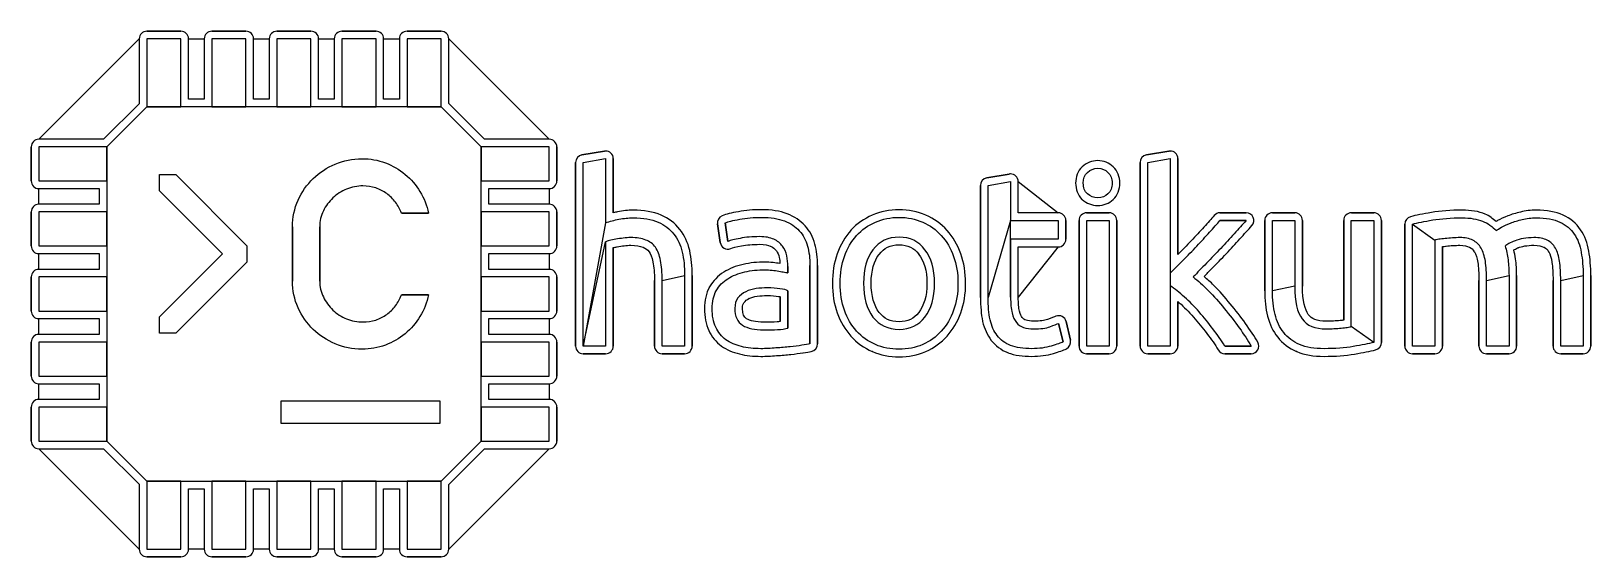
# Model space of a CAD drawing. Extents: x 16 to 299, y 9 to 105.
import ezdxf

# ---------------------------------------------------------------- set-up
doc = ezdxf.new("R2010")
doc.units = 0
for name, color, linetype in [('105x35_transparent', 7, 'CONTINUOUS'), ('base', 7, 'CONTINUOUS'), ('C', 7, 'CONTINUOUS'), ('Feet', 7, 'CONTINUOUS'), ('haotikum', 7, 'CONTINUOUS'), ('Holes', 7, 'CONTINUOUS')]:
    doc.layers.add(name, color=color, linetype=linetype)

msp = doc.modelspace()

# ---------------------------------------------------------------- linework, layer by layer
at = {"layer": '105x35_transparent', "color": 7}
for points in [[(42.80233, 104.88189), (36.61874, 104.88189), (36.61874, 104.88189)], [(54.62062, 104.88189), (48.43702, 104.88189)], [(66.44286, 104.88189), (60.25927, 104.88189)], [(78.26135, 104.88189), (72.07775, 104.88189)], [(90.07964, 104.88189), (83.89604, 104.88189)], [(35.22734, 103.49058), (35.22734, 91.70697), (28.75001, 85.23351), (16.98186, 85.23351)], [(47.04576, 103.49058), (47.04576, 92.5147), (44.19359, 92.5147), (44.19359, 103.49058)], [(58.86801, 103.49058), (58.86801, 92.5147), (56.01188, 92.5147), (56.01188, 103.49058)], [(70.68649, 103.49058), (70.68649, 92.5147), (67.83412, 92.5147), (67.83412, 103.49058)], [(82.50478, 103.49058), (82.50478, 92.5147), (79.65261, 92.5147), (79.65261, 103.49058)], [(109.73575, 85.23351), (97.96377, 85.23351), (91.47109, 91.72628), (91.47109, 103.49058)], [(15.59055, 83.84223), (15.59055, 77.65863)], [(111.12721, 77.65863), (111.12721, 83.84223)], [(119.76486, 83.08456), (115.68368, 82.38132)], [(119.95828, 83.10396), (119.95828, 83.10396), (119.95798, 83.10396)], [(222.37793, 83.08456), (218.29576, 82.38132)], [(222.57172, 83.10398), (222.57172, 83.10398), (222.57184, 83.10396)], [(114.52809, 81.00925), (114.52809, 47.65642)], [(121.39208, 71.84981), (121.39208, 81.7127)], [(209.44616, 81.3494), (209.44635, 81.3494), (209.44639, 81.3494)], [(217.14017, 81.00925), (217.14017, 47.65642)], [(224.00434, 64.27122), (224.00434, 81.71272)], [(188.12832, 76.83923), (188.12832, 56.47591)], [(193.36509, 78.91455), (189.28391, 78.2113)], [(193.55874, 78.93398), (193.55874, 78.93398), (193.55841, 78.93394)], [(202.24664, 71.86924), (194.99254, 71.86924), (194.99254, 77.54272)], [(16.98186, 76.26737), (27.95388, 76.26737), (27.95388, 73.4152), (16.98186, 73.4152)], [(109.73575, 73.4152), (98.76002, 73.4152), (98.76002, 76.26737), (109.73575, 76.26737)], [(15.59055, 72.02374), (15.59055, 65.84015)], [(111.12721, 65.84015), (111.12721, 72.02374)], [(148.35255, 72.43705), (148.35235, 72.43725), (148.35246, 72.4373)], [(173.32628, 72.4371), (173.32628, 72.4373), (173.32628, 72.4373)], [(211.51003, 71.8692), (207.4251, 71.8692), (207.4251, 71.8692)], [(236.43881, 71.86922), (231.65419, 71.86922)], [(245.25628, 71.86898), (241.1761, 71.86898), (241.1761, 71.86918), (241.17606, 71.8692)], [(259.61012, 71.86922), (255.52994, 71.86922)], [(270.08759, 71.9349), (270.08359, 71.9349)], [(275.67373, 72.35243), (275.67373, 72.35224), (275.6736, 72.35222)], [(140.34437, 69.84019), (140.82738, 66.46246)], [(164.57268, 68.70004), (164.56098, 68.68064)], [(203.6379, 67.05375), (203.6379, 70.47798)], [(206.03364, 70.47794), (206.03364, 47.65661)], [(212.90129, 47.65661), (212.90129, 70.47794)], [(239.785, 70.47794), (239.785, 57.66237)], [(246.64932, 58.53953), (246.64932, 70.47773)], [(254.13888, 70.47777), (254.13888, 52.35993)], [(261.00316, 48.31358), (261.00316, 70.47777)], [(265.24159, 69.81704), (265.24159, 47.65661)], [(121.39178, 47.65642), (121.39178, 65.55026)], [(144.68832, 65.85558), (144.71922, 65.86328)], [(173.32624, 66.05658), (173.32624, 66.05658), (173.32628, 66.05662)], [(194.99254, 56.51849), (194.99254, 65.66249), (202.24664, 65.66249)], [(272.10587, 47.65661), (272.10587, 65.73587)], [(285.80289, 65.49622), (285.82269, 65.50789)], [(16.98186, 64.44889), (27.95388, 64.44889), (27.95388, 61.59672), (16.98186, 61.59672)], [(109.73575, 61.59672), (98.76002, 61.59672), (98.76002, 64.44889), (109.73575, 64.44889)], [(151.55596, 63.77253), (151.55996, 63.76086)], [(176.909, 64.33293), (176.9244, 64.30978)], [(232.78607, 64.41804), (232.80187, 64.43347)], [(15.59055, 60.20546), (15.59055, 54.02186)], [(111.12721, 54.02186), (111.12721, 60.20546)], [(128.87809, 59.59086), (128.87809, 47.65642)], [(135.74199, 47.65642), (135.74199, 60.47199)], [(158.52056, 48.05053), (158.52056, 62.31139)], [(230.19588, 61.73956), (230.19588, 61.74356)], [(278.715, 59.59084), (278.715, 47.65659)], [(285.57731, 47.65659), (285.57731, 60.47197)], [(292.19238, 59.59103), (292.19238, 47.65659)], [(299.05469, 47.65659), (299.05469, 60.47217)], [(138.89536, 58.40413), (138.87996, 58.37326)], [(149.31852, 56.83922), (149.31852, 56.83922), (149.31849, 56.83921)], [(230.54818, 58.67489), (230.54018, 58.68259)], [(146.0528, 56.27112), (146.0799, 56.28655)], [(151.74562, 56.6267), (151.74562, 52.11257)], [(195.22049, 53.97912), (195.22049, 53.98312)], [(224.00446, 47.65642), (224.00446, 55.74159)], [(16.98186, 52.6306), (27.95388, 52.6306), (27.95388, 49.77823), (16.98186, 49.77823)], [(109.73575, 49.77823), (98.76002, 49.77823), (98.76002, 52.6306), (109.73575, 52.6306)], [(176.91668, 53.77056), (176.91668, 53.76656)], [(204.48441, 48.7192), (203.69212, 52.09713)], [(226.83407, 52.92425), (226.84597, 52.90881)], [(240.30541, 53.06731), (240.30941, 53.05961)], [(15.59055, 48.38697), (15.59055, 42.20337)], [(111.12721, 42.20337), (111.12721, 48.38697)], [(164.56098, 49.45352), (164.57268, 49.43413)], [(115.91935, 46.26516), (120.00052, 46.26516)], [(130.26955, 46.26516), (134.35073, 46.26516)], [(141.02473, 47.67554), (141.05583, 47.65615)], [(151.02675, 45.91326), (151.07705, 45.91726)], [(168.46073, 46.64765), (168.48383, 46.63597)], [(178.16882, 46.63597), (178.19202, 46.64765)], [(201.38861, 46.32689), (201.39261, 46.32689)], [(207.4251, 46.26535), (211.51003, 46.26535)], [(218.53321, 46.26516), (222.6134, 46.26516)], [(232.53089, 46.26516), (237.31551, 46.26516)], [(245.57882, 46.64411), (245.60452, 46.63243)], [(266.63265, 46.26535), (270.71481, 46.26535)], [(280.10606, 46.26514), (284.18625, 46.26514)], [(293.58344, 46.26533), (297.66363, 46.26533)], [(16.98186, 40.81211), (27.95388, 40.81211), (27.95388, 37.95994), (16.98186, 37.95994)], [(109.73575, 37.95994), (98.76002, 37.95994), (98.76002, 40.81211), (109.73575, 40.81211)], [(15.59055, 36.56868), (15.59055, 30.38509)], [(111.12721, 30.38509), (111.12721, 36.56868)], [(16.98186, 28.99363), (28.75001, 28.99363), (35.22734, 22.52034), (35.22734, 10.73669)], [(91.47109, 10.73669), (91.47109, 22.50095), (97.96377, 28.99363), (109.73575, 28.99363)], [(44.19359, 10.73669), (44.19359, 21.71262), (47.04576, 21.71262), (47.04576, 10.73669)], [(56.01188, 10.73669), (56.01188, 21.71262), (58.86801, 21.71262), (58.86801, 10.73669)], [(67.83412, 10.73669), (67.83412, 21.71262), (70.68649, 21.71262), (70.68649, 10.73669)], [(79.65261, 10.73669), (79.65261, 21.71262), (82.50478, 21.71262), (82.50478, 10.73669)], [(36.61874, 9.34543), (42.80233, 9.34543)], [(48.43702, 9.34543), (54.62062, 9.34543)], [(60.25927, 9.34543), (66.44286, 9.34543)], [(72.07775, 9.34543), (78.26135, 9.34543)], [(83.89604, 9.34543), (90.07964, 9.34543)]]:
    msp.add_lwpolyline(points, close=True, dxfattribs=at)
for points in [[(36.61874, 104.88189), (35.85058, 104.88103), (35.22819, 104.25862), (35.22734, 103.49058)], [(44.19359, 103.49058), (44.1926, 104.25862), (43.57028, 104.88103), (42.80233, 104.88189)], [(48.43702, 104.88189), (47.66907, 104.88103), (47.04655, 104.25862), (47.04576, 103.49058)], [(56.01188, 103.49058), (56.01109, 104.25862), (55.38877, 104.88103), (54.62062, 104.88189)], [(60.25927, 104.88189), (59.49131, 104.88103), (58.8688, 104.25862), (58.86801, 103.49058)], [(67.83412, 103.49058), (67.83333, 104.25862), (67.21101, 104.88103), (66.44286, 104.88189)], [(72.07775, 104.88189), (71.3096, 104.88103), (70.68728, 104.25862), (70.68649, 103.49058)], [(79.65261, 103.49058), (79.65182, 104.25862), (79.0293, 104.88103), (78.26135, 104.88189)], [(83.89604, 104.88189), (83.12809, 104.88103), (82.50557, 104.25862), (82.50478, 103.49058)], [(91.47109, 103.49058), (91.4701, 104.25862), (90.84779, 104.88103), (90.07964, 104.88189)], [(16.98186, 85.23351), (16.21382, 85.23266), (15.59141, 84.61018), (15.59055, 83.84223)], [(111.12721, 83.84223), (111.12622, 84.61018), (110.50391, 85.23266), (109.73575, 85.23351)], [(115.68368, 82.38132), (115.01605, 82.26576), (114.52829, 81.68677), (114.52809, 81.00925)], [(119.95798, 83.10396), (119.89328, 83.10216), (119.82877, 83.09546), (119.76486, 83.08456)], [(121.39208, 81.7127), (121.39169, 82.49767), (120.74286, 83.12711), (119.95828, 83.10396)], [(218.29576, 82.38132), (217.62892, 82.26576), (217.14215, 81.68677), (217.14017, 81.00925)], [(222.57184, 83.10396), (222.50654, 83.10216), (222.44125, 83.09546), (222.37793, 83.08456)], [(224.00434, 81.71272), (224.00434, 82.49769), (223.35531, 83.12713), (222.57172, 83.10398)], [(206.60194, 80.22487), (205.80806, 79.4777), (205.41924, 78.38068), (205.41924, 77.2799)], [(209.44639, 81.3494), (208.39944, 81.3494), (207.36435, 80.94494), (206.60194, 80.22487)], [(212.24035, 80.2132), (211.50307, 80.93505), (210.48005, 81.3494), (209.44616, 81.3494)], [(213.46955, 77.2799), (213.46955, 78.37969), (213.04709, 79.47513), (212.24035, 80.2132)], [(15.59055, 77.65863), (15.59141, 76.89048), (16.21382, 76.26816), (16.98186, 76.26737)], [(109.73575, 76.26737), (110.50391, 76.26816), (111.12622, 76.89048), (111.12721, 77.65863)], [(189.28391, 78.2113), (188.61628, 78.09574), (188.12852, 77.51676), (188.12832, 76.83923)], [(193.55841, 78.93394), (193.49351, 78.93194), (193.429, 78.92544), (193.36509, 78.91455)], [(194.99254, 77.54272), (194.99195, 78.32769), (194.34331, 78.95713), (193.55874, 78.93398)], [(205.41924, 77.2799), (205.41924, 76.17892), (205.80312, 75.08725), (206.57087, 74.31949)], [(212.24431, 74.29238), (213.04926, 75.05281), (213.46955, 76.16388), (213.46955, 77.2799)], [(206.57087, 74.31949), (206.59087, 74.30089), (206.61147, 74.28288), (206.63257, 74.26527)], [(206.63257, 74.26527), (207.39953, 73.58379), (208.41602, 73.2102), (209.44616, 73.2102)], [(209.44616, 73.2102), (210.47629, 73.2102), (211.49951, 73.59151), (212.24431, 74.29238)], [(16.98186, 73.4152), (16.21382, 73.41421), (15.59141, 72.79189), (15.59055, 72.02374)], [(111.12721, 72.02374), (111.12622, 72.79189), (110.50391, 73.41421), (109.73575, 73.4152)], [(122.15747, 72.05857), (121.89152, 72.01227), (121.65209, 71.90937), (121.39208, 71.84981)], [(125.00568, 72.35222), (124.06261, 72.35222), (123.11122, 72.24833), (122.15747, 72.05857)], [(130.06851, 71.44793), (128.63708, 72.07341), (126.9498, 72.35222), (125.00568, 72.35222)], [(133.47335, 68.86625), (132.61734, 70.00146), (131.45186, 70.87191), (130.06851, 71.44793)], [(141.15981, 71.30882), (140.59013, 71.05673), (140.2571, 70.45697), (140.34437, 69.84019)], [(144.12398, 72.06629), (142.84828, 71.85337), (141.91747, 71.6456), (141.15981, 71.30882)], [(144.13198, 72.06629), (144.12898, 72.06589), (144.12698, 72.06688), (144.12398, 72.06629)], [(148.35246, 72.4373), (146.85356, 72.4373), (145.44983, 72.31521), (144.13198, 72.06629)], [(152.97095, 71.68731), (151.644, 72.20791), (150.10731, 72.43705), (148.35255, 72.43705)], [(156.23649, 69.50771), (155.39611, 70.48601), (154.2801, 71.21359), (152.97095, 71.68731)], [(168.46844, 71.44417), (166.98181, 70.81374), (165.66594, 69.89263), (164.57268, 68.70004)], [(173.32628, 72.4373), (171.60358, 72.4373), (169.96873, 72.10962), (168.46844, 71.44417)], [(178.18055, 71.44397), (176.68105, 72.10843), (175.04779, 72.4371), (173.32628, 72.4371)], [(182.04525, 68.68064), (180.97751, 69.88194), (179.67213, 70.81196), (178.18055, 71.44397)], [(203.6379, 70.47798), (203.63711, 71.24594), (203.01479, 71.86845), (202.24664, 71.86924)], [(207.4251, 71.8692), (206.65695, 71.86841), (206.03463, 71.2459), (206.03364, 70.47794)], [(212.90129, 70.47794), (212.9005, 71.2459), (212.27818, 71.86841), (211.51003, 71.8692)], [(230.59358, 71.38621), (230.07515, 70.77933), (229.45382, 70.06539), (228.72762, 69.25272)], [(231.65419, 71.86922), (231.24657, 71.87042), (230.86071, 71.6941), (230.59358, 71.38621)], [(237.46182, 69.53489), (238.28103, 70.4275), (237.64981, 71.86724), (236.43881, 71.86922)], [(241.17606, 71.8692), (240.4083, 71.86841), (239.785, 71.2459), (239.785, 70.47794)], [(246.64932, 70.47773), (246.64732, 71.24568), (246.02602, 71.86819), (245.25628, 71.86898)], [(255.52994, 71.86922), (254.76218, 71.86823), (254.13888, 71.24592), (254.13888, 70.47777)], [(261.00316, 70.47777), (261.00116, 71.24592), (260.37986, 71.86823), (259.61012, 71.86922)], [(266.29626, 71.16971), (265.67691, 71.01458), (265.24159, 70.45677), (265.24159, 69.81704)], [(270.08359, 71.9349), (268.54214, 71.66796), (267.28564, 71.41706), (266.29626, 71.16971)], [(275.6736, 72.35222), (273.59196, 72.35222), (271.73589, 72.21469), (270.08759, 71.9349)], [(279.87858, 71.63375), (278.66362, 72.132), (277.26267, 72.35243), (275.67373, 72.35243)], [(281.85337, 70.27712), (281.22808, 70.77814), (280.64633, 71.33714), (279.87858, 71.63375)], [(283.94689, 71.2936), (283.25433, 71.03993), (282.64487, 70.76271), (282.11259, 70.44333)], [(286.26994, 72.00081), (285.43887, 71.81421), (284.6632, 71.58448), (283.94689, 71.2936)], [(289.14902, 72.35243), (288.14184, 72.35243), (287.18017, 72.23509), (286.26994, 72.00081)], [(294.02665, 71.43271), (292.66329, 72.07521), (291.04071, 72.35243), (289.14902, 72.35243)], [(297.1966, 68.79306), (296.43281, 69.95142), (295.33658, 70.84383), (294.02665, 71.43271)], [(135.27045, 65.03618), (134.94, 66.49036), (134.33984, 67.78427), (133.47335, 68.86625)], [(158.03359, 66.19548), (157.69126, 67.45753), (157.08498, 68.58205), (156.23649, 69.50771)], [(164.56098, 68.68064), (163.49602, 67.48251), (162.67385, 66.04653), (162.09526, 64.4101)], [(184.55351, 64.4101), (183.97492, 66.04594), (183.13791, 67.4839), (182.04525, 68.68064)], [(228.72762, 69.25272), (228.00339, 68.47072), (227.23564, 67.64578), (226.42435, 66.77552)], [(235.27926, 67.1311), (236.0668, 68.00591), (236.79301, 68.80829), (237.46182, 69.53489)], [(282.11259, 70.44333), (282.00178, 70.37665), (281.95033, 70.33727), (281.85337, 70.27712)], [(298.68462, 64.90897), (298.45311, 66.35939), (297.96436, 67.6717), (297.1966, 68.79306)], [(15.59055, 65.84015), (15.59141, 65.07219), (16.21382, 64.44968), (16.98186, 64.44889)], [(109.73575, 64.44889), (110.50391, 64.44968), (111.12622, 65.07219), (111.12721, 65.84015)], [(121.39178, 65.55026), (121.60153, 65.59419), (121.80376, 65.6401), (122.04121, 65.67393)], [(122.04121, 65.67393), (122.06711, 65.67833), (122.09281, 65.68343), (122.11841, 65.68937)], [(122.11841, 65.68937), (122.52406, 65.77049), (122.94375, 65.83599), (123.37848, 65.89041)], [(123.37848, 65.89041), (123.78808, 65.94166), (124.18205, 65.96758), (124.56494, 65.96758)], [(124.56494, 65.96758), (125.52384, 65.96758), (126.25835, 65.83124), (126.76768, 65.62763)], [(126.76768, 65.62763), (126.78308, 65.62233), (126.79858, 65.61714), (126.81418, 65.61219)], [(126.81418, 65.61219), (127.30273, 65.43628), (127.62586, 65.19131), (127.90783, 64.79675)], [(140.82738, 66.46246), (140.95659, 65.56372), (141.89709, 65.02688), (142.73668, 65.37257)], [(142.73668, 65.37257), (143.05802, 65.50495), (143.74366, 65.68897), (144.68832, 65.85558)], [(144.71922, 65.86328), (145.62984, 66.04552), (146.72646, 66.14545), (148.00038, 66.14545)], [(148.00038, 66.14545), (148.9116, 66.14545), (149.5535, 65.99506), (149.92511, 65.80926)], [(149.92511, 65.80926), (149.94671, 65.79838), (149.96861, 65.78809), (149.99081, 65.77839)], [(149.99081, 65.77839), (150.47164, 65.56924), (150.77617, 65.31853), (150.99938, 65.00925)], [(158.52056, 62.31139), (158.52056, 63.70285), (158.36602, 64.99913), (158.03359, 66.19548)], [(169.68949, 64.31746), (170.62663, 65.53538), (171.6908, 66.05658), (173.32624, 66.05658)], [(173.32628, 66.05662), (174.96191, 66.05662), (176.00135, 65.54333), (176.909, 64.33293)], [(202.24664, 65.66249), (203.01479, 65.66329), (203.63711, 66.2858), (203.6379, 67.05375)], [(226.42435, 66.77552), (225.63087, 65.92624), (224.82552, 65.0918), (224.00434, 64.27122)], [(232.80187, 64.43347), (233.65669, 65.34706), (234.48183, 66.2466), (235.27926, 67.1311)], [(272.10587, 65.73587), (272.28792, 65.75763), (272.45413, 65.78316), (272.65794, 65.7976)], [(272.65794, 65.7976), (272.68564, 65.7994), (272.71534, 65.802), (272.74304, 65.8053)], [(272.74304, 65.8053), (273.14671, 65.85932), (273.56422, 65.89791), (274.00351, 65.92521)], [(274.00351, 65.92521), (274.44279, 65.95272), (274.85635, 65.96776), (275.23627, 65.96776)], [(275.23627, 65.96776), (276.04953, 65.96776), (276.61348, 65.82786), (276.95976, 65.647)], [(276.95976, 65.647), (276.98156, 65.63473), (277.00526, 65.62306), (277.02906, 65.61217)], [(277.02906, 65.61217), (277.407, 65.44062), (277.65236, 65.21346), (277.87596, 64.80445)], [(285.05294, 65.11353), (285.29039, 65.2465), (285.3636, 65.3207), (285.80289, 65.49622)], [(285.82269, 65.50789), (286.49547, 65.79026), (287.4611, 65.96776), (288.70969, 65.96776)], [(288.70969, 65.96776), (289.5566, 65.96776), (290.14231, 65.82311), (290.47869, 65.647)], [(290.47869, 65.647), (290.50249, 65.63473), (290.52619, 65.62326), (290.54799, 65.61217)], [(290.54799, 65.61217), (290.92593, 65.44062), (291.1713, 65.21365), (291.3949, 64.80445)], [(127.90783, 64.79675), (128.19336, 64.39704), (128.44269, 63.79471), (128.59188, 62.94939)], [(128.59188, 62.94939), (128.59388, 62.93653), (128.59688, 62.92347), (128.59988, 62.91061)], [(128.59988, 62.91061), (128.77817, 62.0449), (128.87809, 60.92889), (128.87809, 59.59086)], [(135.74199, 60.47199), (135.74199, 62.10901), (135.59002, 63.62988), (135.27045, 65.03618)], [(144.97447, 62.48926), (143.67206, 62.19621), (142.49174, 61.72724), (141.4614, 61.07465)], [(148.9668, 62.9143), (147.58504, 62.9143), (146.25215, 62.77677), (144.97447, 62.48926)], [(150.40061, 62.81378), (149.91601, 62.87749), (149.43774, 62.9143), (148.9668, 62.9143)], [(150.42381, 62.81378), (150.41581, 62.81498), (150.40841, 62.81279), (150.40061, 62.81378)], [(151.68763, 62.63213), (151.27981, 62.72117), (150.85874, 62.78113), (150.42381, 62.81378)], [(150.99938, 65.00925), (151.00738, 64.99876), (151.01458, 64.98847), (151.02268, 64.97838)], [(151.02268, 64.97838), (151.27062, 64.65406), (151.44732, 64.27197), (151.55596, 63.77253)], [(151.55996, 63.76086), (151.64326, 63.39459), (151.65636, 63.01427), (151.68363, 62.63613)], [(151.68363, 62.63613), (151.68382, 62.63473), (151.68763, 62.63373), (151.68763, 62.63213)], [(162.09526, 64.4101), (161.50698, 62.77625), (161.2258, 60.98627), (161.2258, 59.0653)], [(168.2634, 59.06526), (168.2634, 61.43244), (168.78481, 63.13258), (169.68949, 64.31746)], [(176.9244, 64.30978), (177.85401, 63.12431), (178.38531, 61.42951), (178.38531, 59.0653)], [(185.42693, 59.0651), (185.42693, 60.98825), (185.141, 62.77823), (184.55351, 64.4101)], [(230.19588, 61.74356), (231.07247, 62.64904), (231.93718, 63.53967), (232.78607, 64.41804)], [(277.87596, 64.80445), (277.88396, 64.79139), (277.89176, 64.77853), (277.89976, 64.76586)], [(277.89976, 64.76586), (278.16293, 64.31748), (278.38257, 63.68804), (278.50921, 62.85281)], [(278.50921, 62.85281), (278.64179, 61.98156), (278.715, 60.88573), (278.715, 59.59084)], [(285.39329, 63.50203), (285.31809, 64.07647), (285.17167, 64.58322), (285.05294, 65.11353)], [(285.57731, 60.47197), (285.57731, 61.51992), (285.51791, 62.52908), (285.39329, 63.50203)], [(291.3949, 64.80445), (291.4029, 64.79139), (291.4107, 64.77853), (291.4186, 64.76586)], [(291.4186, 64.76586), (291.67584, 64.32975), (291.87965, 63.71851), (291.97859, 62.89535)], [(291.97859, 62.89535), (291.98059, 62.8811), (291.98459, 62.86686), (291.98659, 62.85281)], [(291.98659, 62.85281), (292.11917, 61.98156), (292.19238, 60.88573), (292.19238, 59.59103)], [(298.68862, 64.90497), (298.68862, 64.90677), (298.68462, 64.90717), (298.68462, 64.90897)], [(299.05469, 60.47217), (299.05469, 62.05557), (298.93597, 63.53013), (298.68862, 64.90497)], [(16.98186, 61.59672), (16.21382, 61.59592), (15.59141, 60.97341), (15.59055, 60.20546)], [(111.12721, 60.20546), (111.12622, 60.97341), (110.50391, 61.59592), (109.73575, 61.59672)], [(141.4614, 61.07465), (140.4002, 60.40247), (139.52836, 59.49442), (138.89536, 58.40413)], [(228.77712, 60.27093), (229.24608, 60.75652), (229.69921, 61.22469), (230.19588, 61.73956)], [(230.54018, 58.68259), (229.93469, 59.3059), (229.36085, 59.76121), (228.77712, 60.27093)], [(138.87996, 58.37326), (138.2521, 57.22855), (137.964, 55.89982), (137.964, 54.4583)], [(146.0799, 56.28655), (146.51938, 56.50619), (146.99072, 56.64589), (147.51766, 56.71554)], [(147.51766, 56.71554), (148.16985, 56.79707), (148.77001, 56.83922), (149.31852, 56.83922)], [(149.31849, 56.83921), (150.19844, 56.83921), (150.91554, 56.78004), (151.4403, 56.68466)], [(161.2258, 59.0653), (161.2258, 57.11722), (161.50619, 55.31418), (162.09526, 53.67775)], [(169.68949, 53.77052), (168.78065, 54.98943), (168.2634, 56.70461), (168.2634, 59.06526)], [(178.38531, 59.0653), (178.38531, 56.70109), (177.8552, 54.99066), (176.91668, 53.77056)], [(184.55351, 53.67775), (185.14179, 55.3122), (185.42693, 57.11524), (185.42693, 59.0651)], [(233.52818, 55.32803), (232.5665, 56.52973), (231.57713, 57.64555), (230.54818, 58.67489)], [(239.785, 57.66237), (239.785, 56.01506), (239.95319, 54.48231), (240.30541, 53.06731)], [(247.70004, 53.39161), (247.12422, 54.17737), (246.64932, 55.907), (246.64932, 58.53953)], [(15.59055, 54.02186), (15.59141, 53.25371), (16.21382, 52.63139), (16.98186, 52.6306)], [(109.73575, 52.6306), (110.50391, 52.63139), (111.12622, 53.25371), (111.12721, 54.02186)], [(137.964, 54.4583), (137.964, 52.98769), (138.2062, 51.65045), (138.75233, 50.48537)], [(144.87026, 54.50112), (144.87026, 55.06586), (144.99254, 55.33695), (145.13303, 55.50969)], [(145.62001, 52.62269), (145.13106, 52.93138), (144.87026, 53.34375), (144.87026, 54.50112)], [(145.13303, 55.50969), (145.14103, 55.51998), (145.14863, 55.53027), (145.15623, 55.54076)], [(145.15623, 55.54076), (145.4097, 55.872), (145.69464, 56.10134), (146.0528, 56.27112)], [(151.4403, 56.68466), (151.4621, 56.68146), (151.484, 56.67896), (151.506, 56.67696)], [(151.506, 56.67696), (151.64827, 56.65836), (151.62868, 56.64886), (151.74562, 56.6267)], [(188.12832, 56.47591), (188.12832, 54.88262), (188.25021, 53.44664), (188.50705, 52.16282)], [(195.22049, 53.98312), (195.07981, 54.59455), (194.99254, 55.44996), (194.99254, 56.51849)], [(195.73062, 52.81205), (195.54837, 53.04693), (195.35723, 53.41755), (195.22049, 53.97912)], [(224.00446, 55.74159), (224.09746, 55.66027), (224.17463, 55.61733), (224.26763, 55.53283)], [(224.26763, 55.53283), (225.13235, 54.75261), (225.98717, 53.88374), (226.83407, 52.92425)], [(236.30239, 51.74926), (235.43767, 52.97273), (234.50964, 54.1669), (233.52818, 55.32803)], [(148.70409, 51.98514), (147.26633, 51.98514), (146.25657, 52.2499), (145.62001, 52.62269)], [(151.16585, 52.03144), (150.46161, 52.00374), (149.64142, 51.98514), (148.70409, 51.98514)], [(151.74562, 52.11257), (151.53627, 52.08744), (151.41181, 52.05084), (151.16585, 52.03144)], [(162.09526, 53.67775), (162.67523, 52.06666), (163.49919, 50.64829), (164.56098, 49.45352)], [(173.32624, 52.07394), (171.68902, 52.07394), (170.62109, 52.58742), (169.68949, 53.77052)], [(176.91668, 53.76656), (176.01279, 52.58465), (174.96801, 52.07394), (173.32624, 52.07394)], [(182.04525, 49.45352), (183.13475, 50.6467), (183.97354, 52.06705), (184.55351, 53.67775)], [(188.50705, 52.16282), (188.50905, 52.14996), (188.51205, 52.1369), (188.51505, 52.12424)], [(188.51505, 52.12424), (188.81622, 50.81905), (189.33841, 49.65713), (190.09192, 48.68833)], [(196.41091, 52.35595), (196.11133, 52.45588), (195.91998, 52.59498), (195.73062, 52.81205)], [(197.81385, 52.16282), (197.22695, 52.16282), (196.76056, 52.2394), (196.41091, 52.35595)], [(200.28333, 52.47586), (199.78686, 52.29698), (198.94391, 52.16282), (197.81385, 52.16282)], [(201.81765, 53.07483), (201.54537, 52.966), (201.02081, 52.75942), (200.28333, 52.47586)], [(203.69212, 52.09713), (203.4988, 52.9284), (202.61014, 53.39202), (201.81765, 53.07483)], [(226.84597, 52.90881), (227.68891, 51.97999), (228.49624, 50.99457), (229.25806, 49.95216)], [(238.52452, 48.34839), (237.91111, 49.42107), (237.17106, 50.55153), (236.30239, 51.74926)], [(240.30941, 53.05961), (240.6735, 51.6361), (241.28493, 50.34952), (242.14173, 49.25269)], [(251.00851, 52.16261), (249.19796, 52.16261), (248.26794, 52.61534), (247.70004, 53.39161)], [(252.28283, 52.20515), (251.84552, 52.17784), (251.41811, 52.16261), (251.00851, 52.16261)], [(253.48987, 52.28252), (253.10797, 52.25541), (252.71222, 52.23186), (252.28283, 52.20515)], [(253.51557, 52.28652), (253.50557, 52.28512), (253.49777, 52.28412), (253.48987, 52.28252)], [(254.13888, 52.35993), (253.93309, 52.33598), (253.74313, 52.31877), (253.51557, 52.28652)], [(16.98186, 49.77823), (16.21382, 49.77744), (15.59141, 49.15512), (15.59055, 48.38697)], [(111.12721, 48.38697), (111.12622, 49.15512), (110.50391, 49.77744), (109.73575, 49.77823)], [(138.75233, 50.48537), (139.28066, 49.35827), (140.0498, 48.39778), (141.02473, 47.67554)], [(164.57268, 49.43413), (165.66475, 48.24292), (166.97607, 47.30756), (168.46073, 46.64765)], [(178.19202, 46.64765), (179.68064, 47.30934), (180.97929, 48.25439), (182.04525, 49.45352)], [(190.09192, 48.68833), (190.85671, 47.7049), (191.87695, 46.94644), (193.07152, 46.45452)], [(203.7501, 47.15797), (204.32651, 47.44588), (204.63025, 48.09154), (204.48441, 48.7192)], [(229.25806, 49.95216), (229.26606, 49.94049), (229.27586, 49.92881), (229.28376, 49.91734)], [(229.28376, 49.91734), (230.07328, 48.90382), (230.75397, 47.91266), (231.33572, 46.94149)], [(237.31551, 46.26516), (238.38403, 46.26535), (239.05483, 47.41976), (238.52452, 48.34839)], [(242.14173, 49.25269), (243.02425, 48.12303), (244.19765, 47.2498), (245.57882, 46.64411)], [(259.94651, 46.96091), (260.56784, 47.11604), (261.00316, 47.67385), (261.00316, 48.31358)], [(114.52809, 47.65642), (114.52888, 46.88846), (115.1514, 46.26615), (115.91935, 46.26516)], [(120.00052, 46.26516), (120.76868, 46.26615), (121.39099, 46.88846), (121.39178, 47.65642)], [(128.87809, 47.65642), (128.87908, 46.88846), (129.5014, 46.26615), (130.26955, 46.26516)], [(134.35073, 46.26516), (135.11868, 46.26615), (135.74119, 46.88846), (135.74199, 47.65642)], [(141.05583, 47.65615), (142.00622, 46.98733), (143.11135, 46.51283), (144.33699, 46.21463)], [(144.33699, 46.21463), (145.54344, 45.92118), (146.83912, 45.78188), (148.22108, 45.78188)], [(148.22108, 45.78188), (149.15584, 45.78188), (150.09199, 45.82442), (151.02675, 45.91326)], [(151.07705, 45.91726), (152.00885, 45.97603), (152.88147, 46.04826), (153.68584, 46.1375)], [(153.68584, 46.1375), (154.49099, 46.22694), (155.20671, 46.31835), (155.83456, 46.40799)], [(155.83456, 46.40799), (155.85136, 46.41019), (155.86816, 46.41279), (155.88486, 46.41569)], [(155.88486, 46.41569), (156.5242, 46.53204), (157.0175, 46.62188), (157.35725, 46.67847)], [(157.35725, 46.67847), (158.02805, 46.79066), (158.51977, 47.37063), (158.52056, 48.05053)], [(168.48383, 46.63597), (169.98055, 46.00416), (171.60867, 45.6931), (173.32623, 45.6931)], [(173.32623, 45.6931), (175.04398, 45.6931), (176.6721, 46.00416), (178.16882, 46.63597)], [(193.07152, 46.45452), (193.08692, 46.44782), (193.10242, 46.44127), (193.11802, 46.43513)], [(193.11802, 46.43513), (194.35969, 45.97388), (195.80279, 45.78195), (197.46593, 45.78195)], [(197.46593, 45.78195), (198.89479, 45.78195), (200.20334, 45.95489), (201.38861, 46.32689)], [(201.39261, 46.32689), (202.42711, 46.62331), (203.16894, 46.86729), (203.7501, 47.15797)], [(206.03364, 47.65661), (206.03463, 46.88846), (206.65695, 46.26615), (207.4251, 46.26535)], [(211.51003, 46.26535), (212.27818, 46.26615), (212.9005, 46.88846), (212.90129, 47.65661)], [(217.14017, 47.65642), (217.14217, 46.88846), (217.76348, 46.26615), (218.53321, 46.26516)], [(222.6134, 46.26516), (223.38115, 46.26615), (224.00446, 46.88846), (224.00446, 47.65642)], [(231.33572, 46.94149), (231.589, 46.522), (232.04214, 46.26535), (232.53089, 46.26516)], [(245.60452, 46.63243), (247.02725, 46.04276), (248.68346, 45.78216), (250.57119, 45.78216)], [(250.57119, 45.78216), (252.64888, 45.78216), (254.49109, 45.91494), (256.11367, 46.19572)], [(256.11367, 46.19572), (257.6848, 46.46266), (258.95516, 46.71277), (259.94651, 46.96091)], [(265.24159, 47.65661), (265.24159, 46.88846), (265.86489, 46.26615), (266.63265, 46.26535)], [(270.71481, 46.26535), (271.48257, 46.26615), (272.10389, 46.88846), (272.10587, 47.65661)], [(278.715, 47.65659), (278.715, 46.88844), (279.33831, 46.26613), (280.10606, 46.26514)], [(284.18625, 46.26514), (284.954, 46.26613), (285.57731, 46.88844), (285.57731, 47.65659)], [(292.19238, 47.65659), (292.19238, 46.88864), (292.81569, 46.26613), (293.58344, 46.26533)], [(297.66363, 46.26533), (298.43138, 46.26613), (299.05469, 46.88864), (299.05469, 47.65659)], [(15.59055, 42.20337), (15.59141, 41.43542), (16.21382, 40.81291), (16.98186, 40.81211)], [(109.73575, 40.81211), (110.50391, 40.81291), (111.12622, 41.43542), (111.12721, 42.20337)], [(16.98186, 37.95994), (16.21382, 37.95915), (15.59141, 37.33664), (15.59055, 36.56868)], [(111.12721, 36.56868), (111.12622, 37.33664), (110.50391, 37.95915), (109.73575, 37.95994)], [(15.59055, 30.38509), (15.59141, 29.61694), (16.21382, 28.99462), (16.98186, 28.99363)], [(109.73575, 28.99363), (110.50391, 28.99462), (111.12622, 29.61694), (111.12721, 30.38509)], [(35.22734, 10.73669), (35.22819, 9.96853), (35.85058, 9.34622), (36.61874, 9.34543)], [(42.80233, 9.34543), (43.57028, 9.34622), (44.1926, 9.96853), (44.19359, 10.73669)], [(47.04576, 10.73669), (47.04655, 9.96853), (47.66907, 9.34622), (48.43702, 9.34543)], [(54.62062, 9.34543), (55.38877, 9.34622), (56.01109, 9.96853), (56.01188, 10.73669)], [(58.86801, 10.73669), (58.8688, 9.96853), (59.49131, 9.34622), (60.25927, 9.34543)], [(66.44286, 9.34543), (67.21101, 9.34622), (67.83333, 9.96853), (67.83412, 10.73669)], [(70.68649, 10.73669), (70.68728, 9.96853), (71.3096, 9.34622), (72.07775, 9.34543)], [(78.26135, 9.34543), (79.0293, 9.34622), (79.65182, 9.96853), (79.65261, 10.73669)], [(82.50478, 10.73669), (82.50557, 9.96853), (83.12809, 9.34622), (83.89604, 9.34543)], [(90.07964, 9.34543), (90.84779, 9.34622), (91.4701, 9.96853), (91.47109, 10.73669)]]:
    msp.add_open_spline(points, degree=3, dxfattribs=at)
at = {"layer": 'base', "color": 7}
msp.add_lwpolyline([(36.61382, 91.12339), (29.34686, 83.85643), (29.34686, 30.36842), (36.61382, 23.10383), (90.10203, 23.10383), (97.36879, 30.36842), (97.36879, 83.85643), (90.10203, 91.12339), (36.61382, 91.12339), (36.61382, 91.12339)], close=True, dxfattribs=at)
at = {"layer": 'C', "color": 7}
for points in [[(87.82168, 71.81652), (82.8748, 71.81652)], [(63.08729, 59.44934), (63.08729, 69.34308)], [(68.03417, 69.34308), (68.03417, 59.44934), (68.03417, 59.44934), (68.03417, 59.44934)], [(82.8748, 56.9759), (87.82168, 56.9759)]]:
    msp.add_lwpolyline(points, close=True, dxfattribs=at)
for points in [[(66.84442, 78.07839), (67.99244, 79.20553), (69.32829, 80.09264), (70.85203, 80.7397)], [(70.85203, 80.7397), (72.37574, 81.38676), (73.99339, 81.71029), (75.70497, 81.71029)], [(75.70497, 81.71029), (77.20783, 81.71029), (78.62719, 81.45981), (79.96307, 80.95886)], [(79.96307, 80.95886), (81.29892, 80.45791), (82.49913, 79.75867), (83.5636, 78.86113)], [(64.08919, 74.16472), (64.778, 75.66758), (65.69641, 76.97213), (66.84442, 78.07839)], [(75.89284, 76.76339), (74.87006, 76.76339), (73.87861, 76.5651), (72.91844, 76.16852)], [(78.20973, 76.38769), (77.47918, 76.63816), (76.70687, 76.76339), (75.89284, 76.76339)], [(83.5636, 78.86113), (84.62817, 77.98448), (85.52573, 76.94083), (86.25629, 75.73019)], [(63.08729, 69.34308), (63.08729, 71.05466), (63.42126, 72.66188), (64.08919, 74.16472)], [(70.41369, 74.57175), (69.70402, 73.90382), (69.13, 73.12109), (68.69167, 72.22355)], [(72.91844, 76.16852), (71.97916, 75.79282), (71.14425, 75.26055), (70.41369, 74.57175)], [(80.21354, 75.35448), (79.60822, 75.79282), (78.94029, 76.13722), (78.20973, 76.38769)], [(81.81031, 73.78901), (81.35112, 74.39433), (80.81886, 74.91615), (80.21354, 75.35448)], [(82.8748, 71.81652), (82.62437, 72.5262), (82.26952, 73.18369), (81.81031, 73.78901)], [(86.25629, 75.73019), (87.00762, 74.51957), (87.52941, 73.215), (87.82168, 71.81652)], [(68.69167, 72.22355), (68.25333, 71.326), (68.03417, 70.36585), (68.03417, 69.34308)], [(64.08919, 54.62772), (63.42126, 56.13058), (63.08729, 57.73772), (63.08729, 59.44934)], [(68.03417, 59.44934), (68.03417, 58.42653), (68.25333, 57.46644), (68.69167, 56.56888)], [(81.81031, 54.97202), (82.26952, 55.57732), (82.62437, 56.24535), (82.8748, 56.9759)], [(87.82168, 56.9759), (87.52941, 55.55655), (87.00762, 54.24147), (86.25629, 53.03087)], [(66.84442, 50.68269), (65.69641, 51.80978), (64.778, 53.12486), (64.08919, 54.62772)], [(68.69167, 56.56888), (69.13, 55.67131), (69.70402, 54.87803), (70.41369, 54.18923)], [(70.41369, 54.18923), (71.14425, 53.5214), (71.97916, 52.98912), (72.91844, 52.59258)], [(80.21354, 53.40663), (80.81886, 53.84493), (81.35112, 54.36672), (81.81031, 54.97202)], [(72.91844, 52.59258), (73.87861, 52.21681), (74.87006, 52.02903), (75.89284, 52.02903)], [(75.89284, 52.02903), (76.70687, 52.02903), (77.47918, 52.1438), (78.20973, 52.37333)], [(78.20973, 52.37333), (78.94029, 52.62384), (79.60822, 52.96834), (80.21354, 53.40663)], [(86.25629, 53.03087), (85.52573, 51.84105), (84.62817, 50.79745), (83.5636, 49.89989)], [(70.85203, 48.05273), (69.32829, 48.69978), (67.99244, 49.57637), (66.84442, 50.68269)], [(83.5636, 49.89989), (82.49913, 49.02331), (81.29892, 48.3345), (79.96307, 47.83348)], [(75.70497, 47.08215), (73.99339, 47.08215), (72.37574, 47.40568), (70.85203, 48.05273)], [(79.96307, 47.83348), (78.62719, 47.33246), (77.20783, 47.08215), (75.70497, 47.08215)]]:
    msp.add_open_spline(points, degree=3, dxfattribs=at)
at = {"layer": 'Feet', "color": 7}
for points in [[(42.8036, 103.49058), (36.62, 103.49058), (36.62, 91.12339), (42.8036, 91.12339), (42.8036, 103.49058), (42.8036, 103.49058)], [(54.62169, 103.49058), (48.43809, 103.49058), (48.43809, 91.12339), (54.62169, 91.12339), (54.62169, 103.49058), (54.62169, 103.49058)], [(66.44225, 103.49058), (60.25865, 103.49058), (60.25865, 91.12339), (66.44225, 91.12339), (66.44225, 103.49058), (66.44225, 103.49058)], [(78.26034, 103.49058), (72.07674, 103.49058), (72.07674, 91.12339), (78.26034, 91.12339), (78.26034, 103.49058), (78.26034, 103.49058)], [(90.07843, 103.49058), (83.89483, 103.49058), (83.89483, 91.12339), (90.07843, 91.12339), (90.07843, 103.49058), (90.07843, 103.49058)], [(16.9809, 77.66046), (29.34809, 77.66046), (29.34809, 83.84406), (16.9809, 83.84406), (16.9809, 77.66046), (16.9809, 77.66046), (16.9809, 77.66046)], [(97.36765, 77.66046), (109.73484, 77.66046), (109.73484, 83.84406), (97.36765, 83.84406), (97.36765, 77.66046), (97.36765, 77.66046), (97.36765, 77.66046)], [(16.9809, 65.8399), (29.34809, 65.8399), (29.34809, 72.0235), (16.9809, 72.0235), (16.9809, 65.8399), (16.9809, 65.8399)], [(97.36765, 65.8399), (109.73484, 65.8399), (109.73484, 72.0235), (97.36765, 72.0235), (97.36765, 65.8399), (97.36765, 65.8399)], [(16.9809, 54.02181), (29.34809, 54.02181), (29.34809, 60.20541), (16.9809, 60.20541), (16.9809, 54.02181), (16.9809, 54.02181)], [(97.36765, 54.02181), (109.73484, 54.02181), (109.73484, 60.20541), (97.36765, 60.20541), (97.36765, 54.02181), (97.36765, 54.02181)], [(16.9809, 42.20372), (29.34809, 42.20372), (29.34809, 48.38732), (16.9809, 48.38732), (16.9809, 42.20372), (16.9809, 42.20372)], [(97.36765, 42.20372), (109.73484, 42.20372), (109.73484, 48.38732), (97.36765, 48.38732), (97.36765, 42.20372), (97.36765, 42.20372)], [(16.9809, 30.38315), (29.34809, 30.38315), (29.34809, 36.56675), (16.9809, 36.56675), (16.9809, 30.38315), (16.9809, 30.38315)], [(97.36765, 30.38315), (109.73484, 30.38315), (109.73484, 36.56675), (97.36765, 36.56675), (97.36765, 30.38315), (97.36765, 30.38315)], [(42.8036, 23.10383), (36.62, 23.10383), (36.62, 10.73664), (42.8036, 10.73664), (42.8036, 23.10383), (42.8036, 23.10383)], [(54.62169, 23.10383), (48.43809, 23.10383), (48.43809, 10.73664), (54.62169, 10.73664), (54.62169, 23.10383), (54.62169, 23.10383)], [(66.44225, 23.10383), (60.25865, 23.10383), (60.25865, 10.73664), (66.44225, 10.73664), (66.44225, 23.10383), (66.44225, 23.10383)], [(78.26034, 23.10383), (72.07674, 23.10383), (72.07674, 10.73664), (78.26034, 10.73664), (78.26034, 23.10383), (78.26034, 23.10383)], [(90.07843, 23.10383), (83.89483, 23.10383), (83.89483, 10.73664), (90.07843, 10.73664), (90.07843, 23.10383), (90.07843, 23.10383)]]:
    msp.add_lwpolyline(points, close=True, dxfattribs=at)
at = {"layer": 'haotikum', "color": 7}
for points in [[(115.91874, 47.65464), (115.91874, 81.01009), (120.00039, 81.71231), (120.00039, 70.03792)], [(222.61216, 58.62682), (222.61216, 47.65464), (218.53051, 47.65464), (218.53051, 81.01009), (222.61216, 81.71231), (222.61216, 60.90911)], [(189.52008, 56.47631), (189.52008, 76.84066), (193.60173, 77.54288), (193.60173, 70.4768), (193.60173, 70.4768), (193.60173, 70.4768)], [(209.44554, 74.60234), (209.44554, 74.60234)], [(148.35248, 71.04736), (148.35248, 71.04736), (148.35248, 71.04736)], [(142.20807, 66.65849), (141.72529, 70.03792)], [(193.60173, 70.4768), (202.2478, 70.4768), (202.2478, 67.05348), (193.60173, 67.05348), (193.60173, 56.52024)], [(211.50831, 47.65464), (207.42666, 47.65464), (207.42666, 70.4768), (211.50831, 70.4768), (211.50831, 47.65464), (211.50831, 47.65464)], [(231.65323, 70.4768), (236.4371, 70.4768)], [(241.17707, 57.6613), (241.17707, 70.4768), (245.25872, 70.4768), (245.25872, 58.53908)], [(255.52867, 51.20966), (255.52867, 70.4768), (259.61032, 70.4768), (259.61032, 48.31301), (259.61032, 48.31301), (259.61032, 48.31301)], [(270.71418, 66.92182), (270.71418, 47.65464), (266.63252, 47.65464), (266.63252, 69.81847), (266.63251, 69.81847), (266.63251, 69.81847)], [(120.00039, 66.6146), (120.00039, 47.65464), (115.91874, 47.65464), (115.91874, 47.65464)], [(134.35199, 60.47022), (134.35199, 47.65464), (130.27034, 47.65464), (130.27034, 59.59245)], [(153.13635, 60.95296), (153.13635, 62.09407)], [(157.13022, 62.31351), (157.13022, 48.04972)], [(226.78158, 60.20685), (226.78158, 60.20685), (226.78158, 60.20685)], [(284.18799, 60.47018), (284.18799, 47.65464), (280.10634, 47.65464), (280.10634, 59.59241)], [(297.6619, 60.47018), (297.6619, 47.65464), (293.58013, 47.65464), (293.58013, 59.59241)], [(153.13635, 50.90249), (153.13635, 57.7052)], [(179.77679, 59.06575), (179.77679, 59.06575), (179.77679, 59.06575)], [(184.03391, 59.06575), (184.03391, 59.06575), (184.03391, 59.06575)], [(202.33558, 51.78014), (203.12557, 48.40083)], [(148.70359, 50.59519), (148.70359, 50.59519), (148.70359, 50.59519)], [(237.31487, 47.65464), (232.531, 47.65464)]]:
    msp.add_lwpolyline(points, close=True, dxfattribs=at)
for points in [[(207.55833, 79.21065), (208.08499, 79.70806), (208.71406, 79.95676), (209.44554, 79.95676)], [(209.44554, 79.95676), (210.17703, 79.95676), (210.79147, 79.70806), (211.28887, 79.21065)], [(206.81222, 77.27955), (206.81222, 78.09881), (207.06092, 78.74251), (207.55833, 79.21065)], [(207.55833, 75.30456), (207.06092, 75.80196), (206.81222, 76.46029), (206.81222, 77.27955)], [(211.28887, 79.21065), (211.81553, 78.74251), (212.07886, 78.09881), (212.07886, 77.27955)], [(212.07886, 77.27955), (212.07886, 76.46029), (211.81553, 75.80196), (211.28887, 75.30456)], [(209.44554, 74.60234), (208.71406, 74.60234), (208.08499, 74.83641), (207.55833, 75.30456)], [(211.28887, 75.30456), (210.79147, 74.83641), (210.17703, 74.60234), (209.44554, 74.60234)], [(122.41427, 70.69625), (123.29204, 70.8718), (124.15519, 70.95958), (125.0037, 70.95958)], [(125.0037, 70.95958), (126.81776, 70.95958), (128.32462, 70.69625), (129.52423, 70.16958)], [(144.35861, 70.69625), (145.58749, 70.93032), (146.91878, 71.04736), (148.35248, 71.04736)], [(148.35248, 71.04736), (149.99099, 71.04736), (151.36618, 70.82792), (152.47802, 70.38903)], [(169.02406, 70.16959), (170.34072, 70.75477), (171.77442, 71.04736), (173.32515, 71.04736)], [(173.32515, 71.04736), (174.87588, 71.04736), (176.30958, 70.75477), (177.62624, 70.16959)], [(270.31916, 70.56458), (271.86989, 70.82791), (273.6547, 70.95958), (275.67358, 70.95958)], [(275.67358, 70.95958), (277.13653, 70.95958), (278.36541, 70.75477), (279.36023, 70.34514)], [(286.60187, 70.65236), (287.39178, 70.85717), (288.24047, 70.95958), (289.14733, 70.95958)], [(289.14733, 70.95958), (290.90288, 70.95958), (292.33668, 70.69625), (293.44854, 70.16958)], [(120.00039, 70.03792), (120.76112, 70.33052), (121.56576, 70.54996), (122.41427, 70.69625)], [(129.52423, 70.16958), (130.72385, 69.67219), (131.67478, 68.95532), (132.377, 68.01904)], [(141.72529, 70.03792), (142.25195, 70.27199), (143.12973, 70.49144), (144.35861, 70.69625)], [(152.47802, 70.38903), (153.61913, 69.9794), (154.52616, 69.37959), (155.19912, 68.58959)], [(155.19912, 68.58959), (155.90134, 67.82886), (156.39874, 66.9072), (156.69133, 65.82461)], [(165.60074, 67.75571), (166.56629, 68.80904), (167.7074, 69.61366), (169.02406, 70.16959)], [(177.62624, 70.16959), (178.9429, 69.61366), (180.06939, 68.80904), (181.00567, 67.75571)], [(227.43991, 65.8246), (228.25918, 66.70238), (229.03453, 67.53626), (229.76602, 68.32626)], [(229.76602, 68.32626), (230.4975, 69.14552), (231.12656, 69.86236), (231.65323, 70.4768)], [(234.24266, 68.06293), (233.45267, 67.18515), (232.6334, 66.29276), (231.7849, 65.38572)], [(236.4371, 70.4768), (235.76414, 69.74532), (235.03266, 68.9407), (234.24266, 68.06293)], [(266.63251, 69.81847), (267.5688, 70.05255), (268.79768, 70.30125), (270.31916, 70.56458)], [(279.36023, 70.34514), (280.35505, 69.96477), (281.18893, 69.39422), (281.86189, 68.63348)], [(281.86189, 68.63348), (282.06671, 68.77977), (282.38855, 68.98459), (282.82744, 69.24792)], [(282.82744, 69.24792), (283.26632, 69.51125), (283.80761, 69.75996), (284.45132, 69.99403)], [(284.45132, 69.99403), (285.09503, 70.25736), (285.81187, 70.4768), (286.60187, 70.65236)], [(293.44854, 70.16958), (294.5604, 69.67218), (295.42353, 68.95532), (296.03793, 68.01904)], [(120.70261, 66.83404), (120.38076, 66.74627), (120.14668, 66.67311), (120.00039, 66.6146)], [(121.84371, 67.05349), (121.43409, 66.99497), (121.05372, 66.92182), (120.70261, 66.83404)], [(123.20426, 67.27293), (122.73611, 67.21442), (122.2826, 67.14126), (121.84371, 67.05349)], [(124.56481, 67.36071), (124.12593, 67.36071), (123.67242, 67.33144), (123.20426, 67.27293)], [(127.28591, 66.92182), (126.55443, 67.21442), (125.64741, 67.36071), (124.56481, 67.36071)], [(129.04146, 65.60516), (128.60257, 66.2196), (128.0174, 66.65849), (127.28591, 66.92182)], [(129.96312, 63.19128), (129.78757, 64.1861), (129.48035, 64.99072), (129.04146, 65.60516)], [(132.377, 68.01904), (133.10848, 67.112), (133.62051, 66.01478), (133.9131, 64.72739)], [(144.44639, 67.22904), (143.45157, 67.05349), (142.70546, 66.86331), (142.20807, 66.65849)], [(148.00137, 67.53626), (146.65545, 67.53626), (145.47045, 67.43386), (144.44639, 67.22904)], [(150.54692, 67.05349), (149.90321, 67.37533), (149.0547, 67.53626), (148.00137, 67.53626)], [(152.12691, 65.82461), (151.74653, 66.35127), (151.21987, 66.76089), (150.54692, 67.05349)], [(152.91691, 64.06906), (152.77062, 64.74201), (152.50729, 65.32721), (152.12691, 65.82461)], [(156.69133, 65.82461), (156.98393, 64.77128), (157.13022, 63.60091), (157.13022, 62.31351)], [(163.40631, 63.93739), (163.93297, 65.42961), (164.66446, 66.70238), (165.60074, 67.75571)], [(173.32515, 67.44849), (171.33554, 67.44849), (169.75554, 66.68776), (168.58517, 65.16628)], [(178.02124, 65.16628), (176.88014, 66.68776), (175.31477, 67.44849), (173.32515, 67.44849)], [(181.00567, 67.75571), (181.97122, 66.70238), (182.71725, 65.42961), (183.244, 63.93739)], [(224.93826, 63.23517), (225.78677, 64.08368), (226.62065, 64.94683), (227.43991, 65.8246)], [(231.7849, 65.38572), (230.93639, 64.50794), (230.07324, 63.61555), (229.19546, 62.70851)], [(271.4164, 67.05349), (271.06527, 66.99497), (270.8312, 66.95109), (270.71418, 66.92182)], [(272.55748, 67.18515), (272.14786, 67.15589), (271.76751, 67.112), (271.4164, 67.05349)], [(273.91805, 67.31682), (273.4499, 67.28755), (272.99637, 67.24366), (272.55748, 67.18515)], [(275.23469, 67.36071), (274.82507, 67.36071), (274.38619, 67.34608), (273.91805, 67.31682)], [(277.60468, 66.87793), (276.99024, 67.19978), (276.20025, 67.36071), (275.23469, 67.36071)], [(279.0969, 65.47349), (278.74579, 66.1172), (278.24839, 66.58533), (277.60468, 66.87793)], [(279.8869, 63.05962), (279.74061, 64.02517), (279.47727, 64.82979), (279.0969, 65.47349)], [(285.2852, 66.79015), (284.40743, 66.43904), (283.80761, 66.1172), (283.48577, 65.8246)], [(283.48577, 65.8246), (283.71983, 65.06387), (283.89539, 64.22999), (284.01243, 63.32295)], [(288.70844, 67.36071), (287.33341, 67.36071), (286.19224, 67.17053), (285.2852, 66.79015)], [(291.12232, 66.87793), (290.50792, 67.19978), (289.70336, 67.36071), (288.70844, 67.36071)], [(292.6147, 65.47349), (292.26347, 66.1172), (291.76601, 66.58533), (291.12232, 66.87793)], [(293.36068, 63.05962), (293.24374, 64.02517), (292.99501, 64.82979), (292.6147, 65.47349)], [(296.03793, 68.01904), (296.68162, 67.08275), (297.10587, 65.97089), (297.31067, 64.6835)], [(130.27034, 59.59245), (130.27034, 60.99677), (130.16794, 62.19646), (129.96312, 63.19128)], [(133.9131, 64.72739), (134.2057, 63.43999), (134.35199, 62.02091), (134.35199, 60.47022)], [(153.13635, 62.09407), (153.13635, 62.76702), (153.0632, 63.42535), (152.91691, 64.06906)], [(162.61631, 59.06575), (162.61631, 60.85056), (162.87964, 62.47444), (163.40631, 63.93739)], [(168.58517, 65.16628), (167.44407, 63.67406), (166.87351, 61.64056), (166.87351, 59.06575)], [(179.77679, 59.06575), (179.77679, 61.64056), (179.19161, 63.67406), (178.02124, 65.16628)], [(183.244, 63.93739), (183.77074, 62.47444), (184.03391, 60.85056), (184.03391, 59.06575)], [(222.61216, 60.90911), (223.31438, 61.61137), (224.08975, 62.38666), (224.93826, 63.23517)], [(229.19546, 62.70851), (228.34695, 61.83081), (227.54232, 60.99677), (226.78158, 60.20685)], [(280.10634, 59.59241), (280.10634, 60.93833), (280.0332, 62.09406), (279.8869, 63.05962)], [(284.01243, 63.32295), (284.12948, 62.41591), (284.18799, 61.465), (284.18799, 60.47018)], [(293.58013, 59.59241), (293.58013, 60.93833), (293.50711, 62.09406), (293.36068, 63.05962)], [(297.31067, 64.6835), (297.54475, 63.3961), (297.6619, 61.99166), (297.6619, 60.47018)], [(140.10141, 57.7052), (140.62807, 58.61224), (141.33029, 59.3437), (142.20807, 59.89963)], [(142.20807, 59.89963), (143.08584, 60.45556), (144.1099, 60.86518), (145.28027, 61.12852)], [(145.28027, 61.12852), (146.45065, 61.39185), (147.67953, 61.52351), (148.96692, 61.52351)], [(148.96692, 61.52351), (149.37655, 61.52351), (149.80081, 61.49425), (150.2397, 61.43574)], [(150.2397, 61.43574), (150.67858, 61.40647), (151.0882, 61.34796), (151.46858, 61.26018)], [(151.46858, 61.26018), (151.8782, 61.20167), (152.22931, 61.14314), (152.52191, 61.08463)], [(152.52191, 61.08463), (152.81451, 61.02611), (153.01931, 60.98223), (153.13635, 60.95296)], [(226.78158, 60.20685), (227.65936, 59.53388), (228.58102, 58.70003), (229.54657, 57.70512)], [(139.3553, 54.45743), (139.3553, 55.71558), (139.604, 56.79816), (140.10141, 57.7052)], [(145.45583, 57.52964), (144.8999, 57.26631), (144.43177, 56.88594), (144.05139, 56.38854)], [(147.34304, 58.1002), (146.67009, 58.01242), (146.041, 57.82224), (145.45583, 57.52964)], [(149.31803, 58.23186), (148.70359, 58.23186), (148.04526, 58.18797), (147.34304, 58.1002)], [(151.68802, 58.05631), (151.04432, 58.17335), (150.25432, 58.23186), (149.31803, 58.23186)], [(153.13635, 57.7052), (152.84375, 57.85149), (152.36098, 57.96853), (151.68802, 58.05631)], [(163.40631, 54.15021), (162.87964, 55.61316), (162.61631, 57.25169), (162.61631, 59.06575)], [(166.87351, 59.06575), (166.87351, 56.49094), (167.44407, 54.44281), (168.58517, 52.92133)], [(178.02124, 52.92133), (179.19161, 54.44281), (179.77679, 56.49094), (179.77679, 59.06575)], [(184.03391, 59.06575), (184.03391, 57.25169), (183.77074, 55.61316), (183.244, 54.15021)], [(225.20159, 56.56417), (224.29455, 57.38337), (223.43142, 58.07099), (222.61216, 58.62682)], [(229.54657, 57.70512), (230.54139, 56.7104), (231.50694, 55.62782), (232.44323, 54.45739)], [(241.65985, 53.4041), (241.338, 54.69149), (241.17707, 56.11057), (241.17707, 57.6613)], [(245.25872, 58.53908), (245.25872, 55.75946), (245.69761, 53.76983), (246.57538, 52.57021)], [(140.01363, 51.078), (139.57474, 52.01429), (139.3553, 53.14077), (139.3553, 54.45743)], [(144.05139, 56.38854), (143.67101, 55.92038), (143.48084, 55.29132), (143.48084, 54.50132)], [(143.48084, 54.50132), (143.48084, 53.03837), (143.94899, 52.01429), (144.88528, 51.42911)], [(165.60074, 50.37575), (164.66446, 51.42911), (163.93297, 52.68726), (163.40631, 54.15021)], [(183.244, 54.15021), (182.71725, 52.68726), (181.97122, 51.42911), (181.00567, 50.37575)], [(189.87119, 52.43847), (189.63712, 53.6089), (189.52008, 54.95485), (189.52008, 56.47631)], [(193.60173, 56.52024), (193.60173, 55.37909), (193.68951, 54.4281), (193.86506, 53.66747)], [(227.8788, 53.84299), (227.00103, 54.83771), (226.10863, 55.74477), (225.20159, 56.56417)], [(232.44323, 54.45739), (233.40878, 53.31625), (234.31582, 52.14601), (235.16432, 50.9463)], [(141.85696, 48.79571), (141.06696, 49.38103), (140.45252, 50.14166), (140.01363, 51.078)], [(144.88528, 51.42911), (145.82156, 50.8732), (147.09433, 50.59519), (148.70359, 50.59519)], [(168.58517, 52.92133), (169.75554, 51.42911), (171.33554, 50.68305), (173.32515, 50.68305)], [(173.32515, 50.68305), (175.31477, 50.68305), (176.88014, 51.42911), (178.02124, 52.92133)], [(191.18785, 49.54197), (190.57341, 50.33189), (190.13452, 51.29752), (189.87119, 52.43847)], [(193.86506, 53.66747), (194.04062, 52.93593), (194.30395, 52.35081), (194.65506, 51.91192)], [(194.65506, 51.91192), (195.00617, 51.50232), (195.44505, 51.20966), (195.97172, 51.03415)], [(195.97172, 51.03415), (196.49838, 50.85863), (197.11282, 50.77078), (197.81504, 50.77078)], [(197.81504, 50.77078), (199.04393, 50.77078), (200.0241, 50.90236), (200.75559, 51.16574)], [(200.75559, 51.16574), (201.51632, 51.45839), (202.04298, 51.66319), (202.33558, 51.78014)], [(230.38046, 50.77078), (229.59046, 51.85336), (228.75658, 52.87736), (227.8788, 53.84299)], [(243.23984, 50.11249), (242.50836, 51.04873), (241.9817, 52.14595), (241.65985, 53.4041)], [(246.57538, 52.57021), (247.45315, 51.3706), (248.93075, 50.77078), (251.00814, 50.77078)], [(253.68535, 50.90244), (254.09497, 50.96095), (254.46072, 51.00484), (254.78256, 51.03411)], [(254.78256, 51.03411), (255.13367, 51.09262), (255.38238, 51.15115), (255.52867, 51.20966)], [(144.66583, 47.56691), (143.58324, 47.83028), (142.64695, 48.23988), (141.85696, 48.79571)], [(148.70359, 50.59519), (149.66914, 50.59519), (150.51765, 50.60983), (151.24914, 50.63912)], [(151.24914, 50.63912), (152.00987, 50.69769), (152.63895, 50.78535), (153.13635, 50.90249)], [(169.02406, 47.91794), (167.7074, 48.50325), (166.56629, 49.32246), (165.60074, 50.37575)], [(181.00567, 50.37575), (180.06939, 49.32246), (178.9429, 48.50325), (177.62624, 47.91794)], [(193.60173, 47.7425), (192.60691, 48.1521), (191.80229, 48.75186), (191.18785, 49.54197)], [(203.12557, 48.40083), (202.71595, 48.19603), (201.99909, 47.9473), (200.97503, 47.65464)], [(232.531, 47.65464), (231.91656, 48.67885), (231.19972, 49.71749), (230.38046, 50.77078)], [(235.16432, 50.9463), (236.01283, 49.77606), (236.72969, 48.67885), (237.31487, 47.65464)], [(246.13649, 47.91805), (244.93687, 48.4446), (243.97132, 49.17614), (243.23984, 50.11249)], [(251.00814, 50.77078), (251.44702, 50.77078), (251.90053, 50.7854), (252.36869, 50.81467)], [(252.36869, 50.81467), (252.83684, 50.84393), (253.27573, 50.87318), (253.68535, 50.90244)], [(259.61032, 48.31301), (258.67404, 48.07892), (257.43051, 47.83019), (255.87978, 47.56682)], [(148.22082, 47.17195), (146.93342, 47.17195), (145.74843, 47.30354), (144.66583, 47.56691)], [(150.94192, 47.30354), (150.03488, 47.21588), (149.12786, 47.17195), (148.22082, 47.17195)], [(153.53135, 47.52298), (152.74135, 47.43532), (151.8782, 47.36211), (150.94192, 47.30354)], [(155.63801, 47.78635), (155.02356, 47.6985), (154.32134, 47.61084), (153.53135, 47.52298)], [(157.13022, 48.04972), (156.77911, 47.99115), (156.28171, 47.9033), (155.63801, 47.78635)], [(173.32515, 47.08409), (171.77442, 47.08409), (170.34072, 47.36211), (169.02406, 47.91794)], [(177.62624, 47.91794), (176.30958, 47.36211), (174.87588, 47.08409), (173.32515, 47.08409)], [(197.46393, 47.17183), (195.91321, 47.17183), (194.62579, 47.36218), (193.60173, 47.7425)], [(200.97503, 47.65464), (199.95097, 47.3329), (198.78059, 47.17183), (197.46393, 47.17183)], [(250.56925, 47.17186), (248.8137, 47.17186), (247.33611, 47.42059), (246.13649, 47.91805)], [(255.87978, 47.56682), (254.3583, 47.30365), (252.58813, 47.17186), (250.56925, 47.17186)]]:
    msp.add_open_spline(points, degree=3, dxfattribs=at)
at = {"layer": 'Holes', "color": 7}
for points in [[(41.8689, 78.82458), (54.81011, 65.88337), (54.81011, 62.90897), (41.8689, 49.96786), (38.8945, 49.96786), (38.8945, 52.94212), (50.34852, 64.39618), (38.8945, 75.85018), (38.8945, 78.82458), (41.8689, 78.82458), (41.8689, 78.82458), (41.8689, 78.82458)], [(61.02567, 37.68763), (89.88239, 37.68763), (89.88239, 33.56522), (61.02567, 33.56522), (61.02567, 37.68763), (61.02567, 37.68763)]]:
    msp.add_lwpolyline(points, close=True, dxfattribs=at)

doc.saveas('drawing.dxf')
